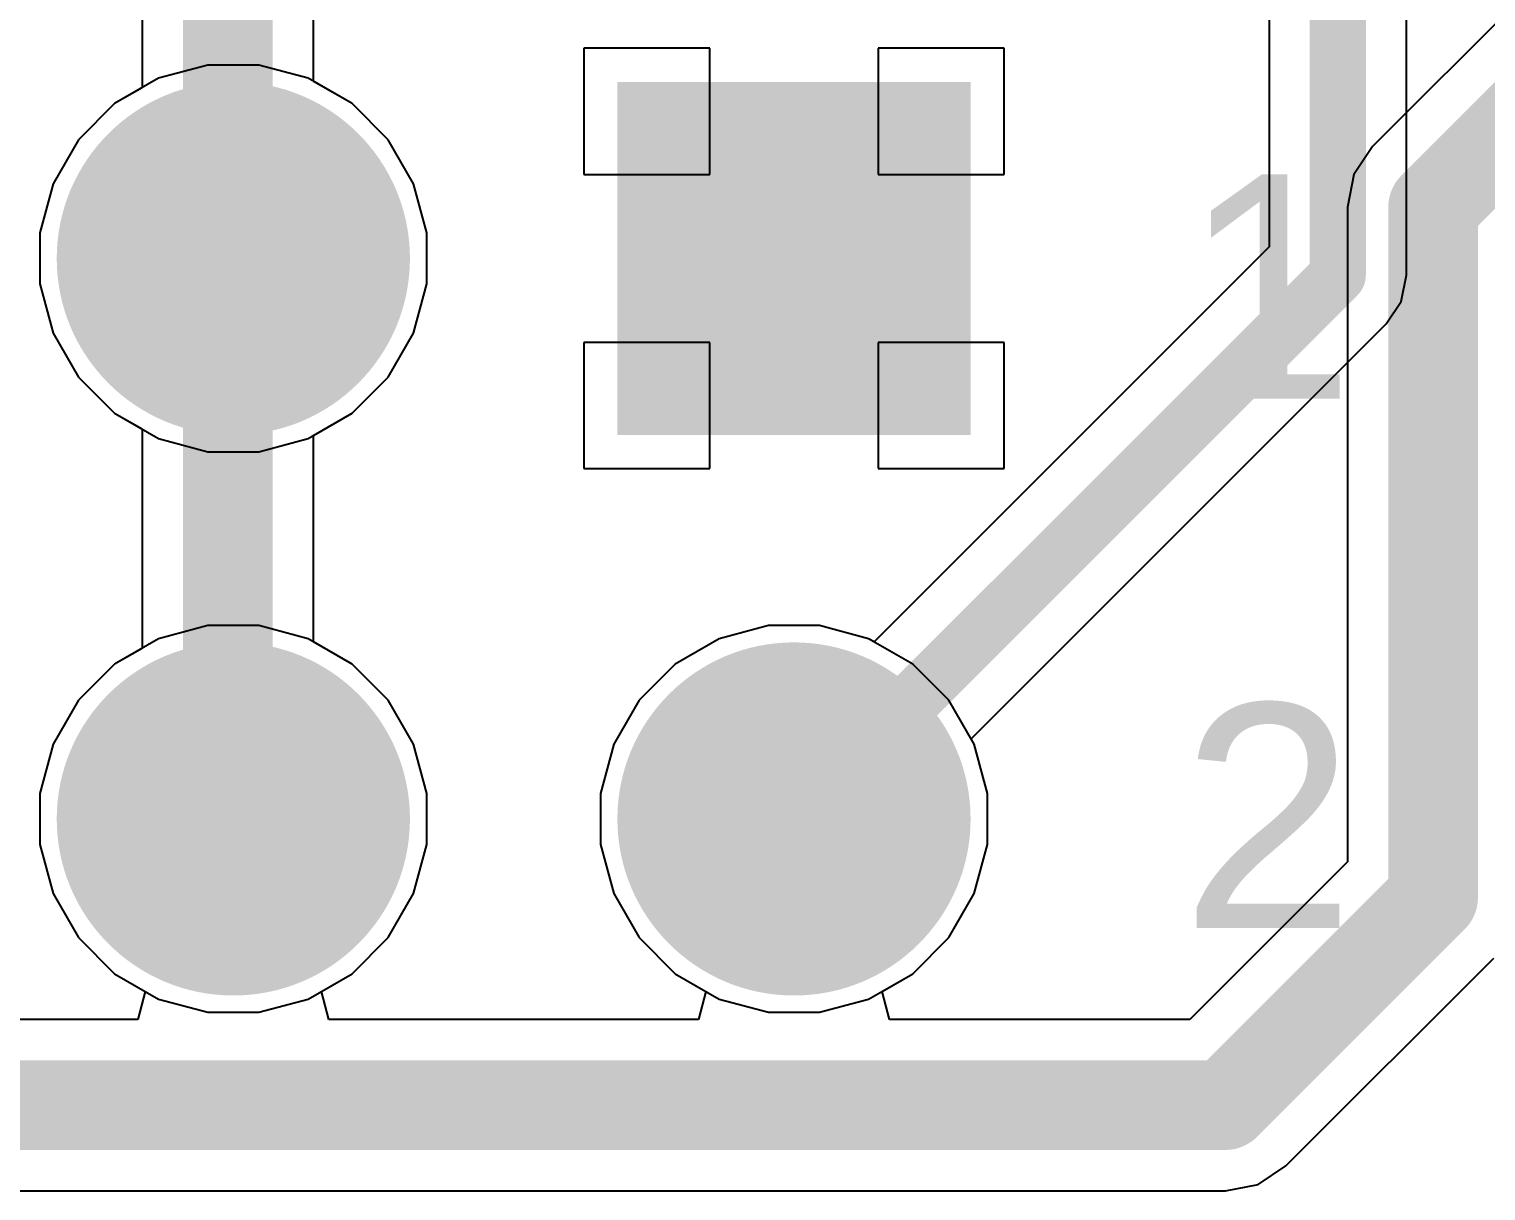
# Model space of a CAD drawing. Header units: inches. Extents: x -0.91 to 3.86, y -0.82 to 4.16.
# Drawn here: x 2.0896 to 2.3494, y 0.3336 to 0.5409 of the extents above; entities that cross this region are included whole.
import ezdxf

# ---------------------------------------------------------------- set-up
doc = ezdxf.new("R2010")
doc.units = ezdxf.units.IN
doc.header["$MEASUREMENT"] = 0
for name, color, linetype in [('Bottom Layer 1', 5, 'Continuous'), ('Bottom Solder', 6, 'Continuous'), ('GND+Signal', 16, 'Continuous'), ('Multi-Layer', 9, 'Continuous'), ('Pad Holes', 156, 'Continuous'), ('PWR+Signal', 76, 'Continuous'), ('Top Layer 1', 1, 'Continuous'), ('Top Overlay', 2, 'Continuous'), ('Top Solder', 216, 'Continuous')]:
    doc.layers.add(name, color=color, linetype=linetype)
doc.styles.add('Arial', font='', dxfattribs={"height": 0.2})
doc.styles.get('Arial').set_extended_font_data('Arial')

# ---------------------------------------------------------------- blocks, each defined once
blk = doc.blocks.new('N3314_5302RB_206')
at = {"layer": 'Bottom Layer 1'}
h = blk.add_hatch(color=5, dxfattribs=at)
edge = h.paths.add_edge_path()
edge.add_arc((0.2, 0.05), 0.0275, 0, 360)
blk.add_hatch(color=5, dxfattribs=at).paths.add_polyline_path([(0.3275, 0.0225), (0.2725, 0.0225), (0.2725, 0.0775), (0.3275, 0.0775)])
h = blk.add_hatch(color=5, dxfattribs=at)
edge = h.paths.add_edge_path()
edge.add_arc((0.2, -0.05), 0.0275, 0, 360)
h = blk.add_hatch(color=5, dxfattribs=at)
edge = h.paths.add_edge_path()
edge.add_arc((0.3, -0.05), 0.0275, 0, 360)
at = {"layer": 'Bottom Solder'}
h = blk.add_hatch(color=6, dxfattribs=at)
edge = h.paths.add_edge_path()
edge.add_arc((0.2, 0.05), 0.0315, 0, 360)
blk.add_hatch(color=6, dxfattribs=at).paths.add_polyline_path([(0.3315, 0.0185), (0.2685, 0.0185), (0.2685, 0.0815), (0.3315, 0.0815)])
h = blk.add_hatch(color=6, dxfattribs=at)
edge = h.paths.add_edge_path()
edge.add_arc((0.2, -0.05), 0.0315, 0, 360)
h = blk.add_hatch(color=6, dxfattribs=at)
edge = h.paths.add_edge_path()
edge.add_arc((0.3, -0.05), 0.0315, 0, 360)
at = {"layer": 'GND+Signal'}
h = blk.add_hatch(color=16, dxfattribs=at)
edge = h.paths.add_edge_path()
edge.add_arc((0.2, 0.05), 0.0275, 0, 360)
blk.add_hatch(color=16, dxfattribs=at).paths.add_polyline_path([(0.3275, 0.0225), (0.2725, 0.0225), (0.2725, 0.0775), (0.3275, 0.0775)])
h = blk.add_hatch(color=16, dxfattribs=at)
edge = h.paths.add_edge_path()
edge.add_arc((0.2, -0.05), 0.0275, 0, 360)
h = blk.add_hatch(color=16, dxfattribs=at)
edge = h.paths.add_edge_path()
edge.add_arc((0.3, -0.05), 0.0275, 0, 360)
at = {"layer": 'Multi-Layer'}
h = blk.add_hatch(color=9, dxfattribs=at)
edge = h.paths.add_edge_path()
edge.add_arc((0.2, 0.05), 0.0275, 0, 360)
blk.add_hatch(color=9, dxfattribs=at).paths.add_polyline_path([(0.3275, 0.0225), (0.2725, 0.0225), (0.2725, 0.0775), (0.3275, 0.0775)])
h = blk.add_hatch(color=9, dxfattribs=at)
edge = h.paths.add_edge_path()
edge.add_arc((0.2, -0.05), 0.0275, 0, 360)
h = blk.add_hatch(color=9, dxfattribs=at)
edge = h.paths.add_edge_path()
edge.add_arc((0.3, -0.05), 0.0275, 0, 360)
at = {"layer": 'Pad Holes'}
h = blk.add_hatch(color=7, dxfattribs=at)
edge = h.paths.add_edge_path()
edge.add_arc((0.2, 0.05), 0.0175, 0, 360)
h = blk.add_hatch(color=7, dxfattribs=at)
edge = h.paths.add_edge_path()
edge.add_arc((0.3, 0.05), 0.0175, 0, 360)
h = blk.add_hatch(color=7, dxfattribs=at)
edge = h.paths.add_edge_path()
edge.add_arc((0.2, -0.05), 0.0175, 0, 360)
h = blk.add_hatch(color=7, dxfattribs=at)
edge = h.paths.add_edge_path()
edge.add_arc((0.3, -0.05), 0.0175, 0, 360)
at = {"layer": 'PWR+Signal'}
h = blk.add_hatch(color=76, dxfattribs=at)
edge = h.paths.add_edge_path()
edge.add_arc((0.2, 0.05), 0.0275, 0, 360)
blk.add_hatch(color=76, dxfattribs=at).paths.add_polyline_path([(0.3275, 0.0225), (0.2725, 0.0225), (0.2725, 0.0775), (0.3275, 0.0775)])
h = blk.add_hatch(color=76, dxfattribs=at)
edge = h.paths.add_edge_path()
edge.add_arc((0.2, -0.05), 0.0275, 0, 360)
h = blk.add_hatch(color=76, dxfattribs=at)
edge = h.paths.add_edge_path()
edge.add_arc((0.3, -0.05), 0.0275, 0, 360)
at = {"layer": 'Top Layer 1'}
h = blk.add_hatch(color=1, dxfattribs=at)
edge = h.paths.add_edge_path()
edge.add_arc((0.2, 0.05), 0.0275, 0, 360)
blk.add_hatch(color=1, dxfattribs=at).paths.add_polyline_path([(0.3275, 0.0225), (0.2725, 0.0225), (0.2725, 0.0775), (0.3275, 0.0775)])
h = blk.add_hatch(color=1, dxfattribs=at)
edge = h.paths.add_edge_path()
edge.add_arc((0.2, -0.05), 0.0275, 0, 360)
h = blk.add_hatch(color=1, dxfattribs=at)
edge = h.paths.add_edge_path()
edge.add_arc((0.3, -0.05), 0.0275, 0, 360)
at = {"layer": 'Top Solder'}
h = blk.add_hatch(color=216, dxfattribs=at)
edge = h.paths.add_edge_path()
edge.add_arc((0.2, 0.05), 0.0315, 0, 360)
blk.add_hatch(color=216, dxfattribs=at).paths.add_polyline_path([(0.3315, 0.0185), (0.2685, 0.0185), (0.2685, 0.0815), (0.3315, 0.0815)])
h = blk.add_hatch(color=216, dxfattribs=at)
edge = h.paths.add_edge_path()
edge.add_arc((0.2, -0.05), 0.0315, 0, 360)
h = blk.add_hatch(color=216, dxfattribs=at)
edge = h.paths.add_edge_path()
edge.add_arc((0.3, -0.05), 0.0315, 0, 360)
at = {"layer": 'Top Overlay', "style": 'Arial'}
for s, p in [('1', (0.369, 0.025)), ('2', (0.369, -0.06945))]:
    blk.add_text(s, height=0.04, rotation=360, dxfattribs=at).set_placement(p)

msp = doc.modelspace()

# ---------------------------------------------------------------- linework, layer by layer
at = {"layer": 'Bottom Layer 1'}
for p, q in [((2.40605, 0.59681), (2.32919, 0.51995)), ((2.211, 0.5375), (2.1885, 0.5375)), ((2.1885, 0.5375), (2.1885, 0.515)), ((2.211, 0.515), (2.211, 0.5375)), ((2.2635, 0.5375), (2.241, 0.5375)), ((2.241, 0.5375), (2.241, 0.515)), ((2.2635, 0.515), (2.2635, 0.5375)), ((2.12146, 0.5345), (2.11268, 0.53215)), ((2.13054, 0.5345), (2.12146, 0.5345)), ((2.13932, 0.53215), (2.13054, 0.5345)), ((2.11268, 0.53215), (2.10482, 0.52761)), ((2.14718, 0.52761), (2.13932, 0.53215)), ((2.10482, 0.52761), (2.09839, 0.52118)), ((2.15361, 0.52118), (2.14718, 0.52761)), ((2.09839, 0.52118), (2.09385, 0.51332)), ((2.15815, 0.51332), (2.15361, 0.52118)), ((2.32919, 0.51995), (2.32587, 0.51499)), ((2.1885, 0.515), (2.211, 0.515)), ((2.241, 0.515), (2.2635, 0.515)), ((2.32587, 0.51499), (2.32471, 0.50914)), ((2.09385, 0.51332), (2.0915, 0.50454)), ((2.1605, 0.50454), (2.15815, 0.51332)), ((2.32471, 0.50914), (2.32471, 0.39234)), ((2.0915, 0.50454), (2.0915, 0.49546)), ((2.1605, 0.49546), (2.1605, 0.50454)), ((2.0915, 0.49546), (2.09385, 0.48668)), ((2.15815, 0.48668), (2.1605, 0.49546)), ((2.09385, 0.48668), (2.09839, 0.47882)), ((2.15361, 0.47882), (2.15815, 0.48668)), ((2.211, 0.485), (2.1885, 0.485)), ((2.1885, 0.485), (2.1885, 0.4625)), ((2.211, 0.4625), (2.211, 0.485)), ((2.2635, 0.485), (2.241, 0.485)), ((2.241, 0.485), (2.241, 0.4625)), ((2.2635, 0.4625), (2.2635, 0.485)), ((2.09839, 0.47882), (2.10482, 0.47239)), ((2.14718, 0.47239), (2.15361, 0.47882)), ((2.10482, 0.47239), (2.10971, 0.46957)), ((2.14029, 0.46842), (2.14718, 0.47239)), ((2.10971, 0.46957), (2.10971, 0.43043)), ((2.14029, 0.43158), (2.14029, 0.46842)), ((2.1885, 0.4625), (2.211, 0.4625)), ((2.241, 0.4625), (2.2635, 0.4625)), ((2.22146, 0.4345), (2.21268, 0.43215)), ((2.23054, 0.4345), (2.22146, 0.4345)), ((2.23932, 0.43215), (2.23054, 0.4345)), ((2.14718, 0.42761), (2.14029, 0.43158)), ((2.21268, 0.43215), (2.20482, 0.42761)), ((2.24718, 0.42761), (2.23932, 0.43215)), ((2.10971, 0.43043), (2.10482, 0.42761)), ((2.10482, 0.42761), (2.09839, 0.42118)), ((2.15361, 0.42118), (2.14718, 0.42761)), ((2.20482, 0.42761), (2.19839, 0.42118)), ((2.25361, 0.42118), (2.24718, 0.42761)), ((2.09839, 0.42118), (2.09385, 0.41332)), ((2.15815, 0.41332), (2.15361, 0.42118)), ((2.19839, 0.42118), (2.19385, 0.41332)), ((2.25815, 0.41332), (2.25361, 0.42118)), ((2.09385, 0.41332), (2.0915, 0.40454)), ((2.1605, 0.40454), (2.15815, 0.41332)), ((2.19385, 0.41332), (2.1915, 0.40454)), ((2.2605, 0.40454), (2.25815, 0.41332)), ((2.0915, 0.40454), (2.0915, 0.39546)), ((2.1605, 0.39546), (2.1605, 0.40454)), ((2.1915, 0.40454), (2.1915, 0.39546)), ((2.2605, 0.39546), (2.2605, 0.40454)), ((2.0915, 0.39546), (2.09385, 0.38668)), ((2.15815, 0.38668), (2.1605, 0.39546)), ((2.1915, 0.39546), (2.19385, 0.38668)), ((2.25815, 0.38668), (2.2605, 0.39546)), ((2.32471, 0.39234), (2.29661, 0.36423)), ((2.09385, 0.38668), (2.09839, 0.37882)), ((2.15361, 0.37882), (2.15815, 0.38668)), ((2.19385, 0.38668), (2.19839, 0.37882)), ((2.25361, 0.37882), (2.25815, 0.38668)), ((2.09839, 0.37882), (2.10482, 0.37239)), ((2.14718, 0.37239), (2.15361, 0.37882)), ((2.19839, 0.37882), (2.20482, 0.37239)), ((2.24718, 0.37239), (2.25361, 0.37882)), ((2.31375, 0.33813), (2.35082, 0.37519)), ((2.10482, 0.37239), (2.11029, 0.36923)), ((2.14171, 0.36923), (2.14718, 0.37239)), ((2.20482, 0.37239), (2.21029, 0.36923)), ((2.24171, 0.36923), (2.24718, 0.37239)), ((2.11029, 0.36923), (2.10895, 0.36423)), ((2.14305, 0.36423), (2.14171, 0.36923)), ((2.21029, 0.36923), (2.20895, 0.36423)), ((2.24305, 0.36423), (2.24171, 0.36923)), ((2.10895, 0.36423), (2.04305, 0.36423)), ((2.20895, 0.36423), (2.14305, 0.36423)), ((2.29661, 0.36423), (2.24305, 0.36423)), ((2.30879, 0.33481), (2.31375, 0.33813)), ((1.77706, 0.33365), (2.30294, 0.33365)), ((2.30294, 0.33365), (2.30879, 0.33481))]:
    msp.add_line(p, q, dxfattribs=at)
for points in [[(2.34, 0.50914, 0.016, 0.016, 0), (2.41686, 0.586, 0.016, 0.016, 0)], [(2.34, 0.386, 0.016, 0.016, 0), (2.34, 0.50914, 0.016, 0.016, 0)], [(2.125, 0.4, 0.016, 0.016, 0), (2.125, 0.5, 0.016, 0.016, 0)], [(2.30294, 0.34894, 0.016, 0.016, 0), (2.34, 0.386, 0.016, 0.016, 0)], [(1.77706, 0.34894, 0.016, 0.016, 0), (2.30294, 0.34894, 0.016, 0.016, 0)]]:
    msp.add_lwpolyline(points, format="xyseb", dxfattribs=at)
for points in [[(2.336, 0.50914, 0.008, 0.008, 1), (2.344, 0.50914, 0.008, 0.008, 1)], [(2.336, 0.50914, 0.008, 0.008, 1), (2.344, 0.50914, 0.008, 0.008, 1)], [(2.121, 0.5, 0.008, 0.008, 1), (2.129, 0.5, 0.008, 0.008, 1)], [(2.121, 0.4, 0.008, 0.008, 1), (2.129, 0.4, 0.008, 0.008, 1)], [(2.336, 0.386, 0.008, 0.008, 1), (2.344, 0.386, 0.008, 0.008, 1)], [(2.336, 0.386, 0.008, 0.008, 1), (2.344, 0.386, 0.008, 0.008, 1)], [(2.29894, 0.34894, 0.008, 0.008, 1), (2.30694, 0.34894, 0.008, 0.008, 1)], [(2.29894, 0.34894, 0.008, 0.008, 1), (2.30694, 0.34894, 0.008, 0.008, 1)]]:
    msp.add_lwpolyline(points, format="xyseb", close=True, dxfattribs=at)
at = {"layer": 'GND+Signal'}
for p, q in [((2.211, 0.5375), (2.1885, 0.5375)), ((2.1885, 0.5375), (2.1885, 0.515)), ((2.211, 0.515), (2.211, 0.5375)), ((2.2635, 0.5375), (2.241, 0.5375)), ((2.241, 0.5375), (2.241, 0.515)), ((2.2635, 0.515), (2.2635, 0.5375)), ((2.12146, 0.5345), (2.11268, 0.53215)), ((2.13054, 0.5345), (2.12146, 0.5345)), ((2.13932, 0.53215), (2.13054, 0.5345)), ((2.11268, 0.53215), (2.10482, 0.52761)), ((2.14718, 0.52761), (2.13932, 0.53215)), ((2.10482, 0.52761), (2.09839, 0.52118)), ((2.15361, 0.52118), (2.14718, 0.52761)), ((2.09839, 0.52118), (2.09385, 0.51332)), ((2.15815, 0.51332), (2.15361, 0.52118)), ((2.1885, 0.515), (2.211, 0.515)), ((2.241, 0.515), (2.2635, 0.515)), ((2.09385, 0.51332), (2.0915, 0.50454)), ((2.1605, 0.50454), (2.15815, 0.51332)), ((2.0915, 0.50454), (2.0915, 0.49546)), ((2.1605, 0.49546), (2.1605, 0.50454)), ((2.0915, 0.49546), (2.09385, 0.48668)), ((2.15815, 0.48668), (2.1605, 0.49546)), ((2.09385, 0.48668), (2.09839, 0.47882)), ((2.15361, 0.47882), (2.15815, 0.48668)), ((2.211, 0.485), (2.1885, 0.485)), ((2.1885, 0.485), (2.1885, 0.4625)), ((2.211, 0.4625), (2.211, 0.485)), ((2.2635, 0.485), (2.241, 0.485)), ((2.241, 0.485), (2.241, 0.4625)), ((2.2635, 0.4625), (2.2635, 0.485)), ((2.09839, 0.47882), (2.10482, 0.47239)), ((2.14718, 0.47239), (2.15361, 0.47882)), ((2.10482, 0.47239), (2.11268, 0.46785)), ((2.13932, 0.46785), (2.14718, 0.47239)), ((2.11268, 0.46785), (2.12146, 0.4655)), ((2.13054, 0.4655), (2.13932, 0.46785)), ((2.12146, 0.4655), (2.13054, 0.4655)), ((2.1885, 0.4625), (2.211, 0.4625)), ((2.241, 0.4625), (2.2635, 0.4625)), ((2.12146, 0.4345), (2.11268, 0.43215)), ((2.13054, 0.4345), (2.12146, 0.4345)), ((2.13932, 0.43215), (2.13054, 0.4345)), ((2.22146, 0.4345), (2.21268, 0.43215)), ((2.23054, 0.4345), (2.22146, 0.4345)), ((2.23932, 0.43215), (2.23054, 0.4345)), ((2.11268, 0.43215), (2.10482, 0.42761)), ((2.14718, 0.42761), (2.13932, 0.43215)), ((2.21268, 0.43215), (2.20482, 0.42761)), ((2.24718, 0.42761), (2.23932, 0.43215)), ((2.10482, 0.42761), (2.09839, 0.42118)), ((2.15361, 0.42118), (2.14718, 0.42761)), ((2.20482, 0.42761), (2.19839, 0.42118)), ((2.25361, 0.42118), (2.24718, 0.42761)), ((2.09839, 0.42118), (2.09385, 0.41332)), ((2.15815, 0.41332), (2.15361, 0.42118)), ((2.19839, 0.42118), (2.19385, 0.41332)), ((2.25815, 0.41332), (2.25361, 0.42118)), ((2.09385, 0.41332), (2.0915, 0.40454)), ((2.1605, 0.40454), (2.15815, 0.41332)), ((2.19385, 0.41332), (2.1915, 0.40454)), ((2.2605, 0.40454), (2.25815, 0.41332)), ((2.0915, 0.40454), (2.0915, 0.39546)), ((2.1605, 0.39546), (2.1605, 0.40454)), ((2.1915, 0.40454), (2.1915, 0.39546)), ((2.2605, 0.39546), (2.2605, 0.40454)), ((2.0915, 0.39546), (2.09385, 0.38668)), ((2.15815, 0.38668), (2.1605, 0.39546)), ((2.1915, 0.39546), (2.19385, 0.38668)), ((2.25815, 0.38668), (2.2605, 0.39546)), ((2.09385, 0.38668), (2.09839, 0.37882)), ((2.15361, 0.37882), (2.15815, 0.38668)), ((2.19385, 0.38668), (2.19839, 0.37882)), ((2.25361, 0.37882), (2.25815, 0.38668)), ((2.09839, 0.37882), (2.10482, 0.37239)), ((2.14718, 0.37239), (2.15361, 0.37882)), ((2.19839, 0.37882), (2.20482, 0.37239)), ((2.24718, 0.37239), (2.25361, 0.37882)), ((2.10482, 0.37239), (2.11268, 0.36785)), ((2.13932, 0.36785), (2.14718, 0.37239)), ((2.20482, 0.37239), (2.21268, 0.36785)), ((2.23932, 0.36785), (2.24718, 0.37239)), ((2.11268, 0.36785), (2.12146, 0.3655)), ((2.13054, 0.3655), (2.13932, 0.36785)), ((2.21268, 0.36785), (2.22146, 0.3655)), ((2.23054, 0.3655), (2.23932, 0.36785)), ((2.12146, 0.3655), (2.13054, 0.3655)), ((2.22146, 0.3655), (2.23054, 0.3655))]:
    msp.add_line(p, q, dxfattribs=at)
at = {"layer": 'PWR+Signal'}
for p, q in [((2.14029, 0.53158), (2.14029, 0.56163)), ((2.10971, 0.55765), (2.10971, 0.53043)), ((2.211, 0.5375), (2.1885, 0.5375)), ((2.1885, 0.5375), (2.1885, 0.515)), ((2.211, 0.515), (2.211, 0.5375)), ((2.2635, 0.5375), (2.241, 0.5375)), ((2.241, 0.5375), (2.241, 0.515)), ((2.2635, 0.515), (2.2635, 0.5375)), ((2.10971, 0.53043), (2.10482, 0.52761)), ((2.14718, 0.52761), (2.14029, 0.53158)), ((2.10482, 0.52761), (2.09839, 0.52118)), ((2.15361, 0.52118), (2.14718, 0.52761)), ((2.09839, 0.52118), (2.09385, 0.51332)), ((2.15815, 0.51332), (2.15361, 0.52118)), ((2.1885, 0.515), (2.211, 0.515)), ((2.241, 0.515), (2.2635, 0.515)), ((2.09385, 0.51332), (2.0915, 0.50454)), ((2.1605, 0.50454), (2.15815, 0.51332)), ((2.0915, 0.50454), (2.0915, 0.49546)), ((2.1605, 0.49546), (2.1605, 0.50454)), ((2.0915, 0.49546), (2.09385, 0.48668)), ((2.15815, 0.48668), (2.1605, 0.49546)), ((2.09385, 0.48668), (2.09839, 0.47882)), ((2.15361, 0.47882), (2.15815, 0.48668)), ((2.211, 0.485), (2.1885, 0.485)), ((2.1885, 0.485), (2.1885, 0.4625)), ((2.211, 0.4625), (2.211, 0.485)), ((2.2635, 0.485), (2.241, 0.485)), ((2.241, 0.485), (2.241, 0.4625)), ((2.2635, 0.4625), (2.2635, 0.485)), ((2.09839, 0.47882), (2.10482, 0.47239)), ((2.14718, 0.47239), (2.15361, 0.47882)), ((2.10482, 0.47239), (2.11268, 0.46785)), ((2.13932, 0.46785), (2.14718, 0.47239)), ((2.11268, 0.46785), (2.12146, 0.4655)), ((2.13054, 0.4655), (2.13932, 0.46785)), ((2.12146, 0.4655), (2.13054, 0.4655)), ((2.1885, 0.4625), (2.211, 0.4625)), ((2.241, 0.4625), (2.2635, 0.4625)), ((2.12146, 0.4345), (2.11268, 0.43215)), ((2.13054, 0.4345), (2.12146, 0.4345)), ((2.13932, 0.43215), (2.13054, 0.4345)), ((2.22146, 0.4345), (2.21268, 0.43215)), ((2.23054, 0.4345), (2.22146, 0.4345)), ((2.23932, 0.43215), (2.23054, 0.4345)), ((2.11268, 0.43215), (2.10482, 0.42761)), ((2.14718, 0.42761), (2.13932, 0.43215)), ((2.21268, 0.43215), (2.20482, 0.42761)), ((2.24718, 0.42761), (2.23932, 0.43215)), ((2.10482, 0.42761), (2.09839, 0.42118)), ((2.15361, 0.42118), (2.14718, 0.42761)), ((2.20482, 0.42761), (2.19839, 0.42118)), ((2.25361, 0.42118), (2.24718, 0.42761)), ((2.09839, 0.42118), (2.09385, 0.41332)), ((2.15815, 0.41332), (2.15361, 0.42118)), ((2.19839, 0.42118), (2.19385, 0.41332)), ((2.25815, 0.41332), (2.25361, 0.42118)), ((2.09385, 0.41332), (2.0915, 0.40454)), ((2.1605, 0.40454), (2.15815, 0.41332)), ((2.19385, 0.41332), (2.1915, 0.40454)), ((2.2605, 0.40454), (2.25815, 0.41332)), ((2.0915, 0.40454), (2.0915, 0.39546)), ((2.1605, 0.39546), (2.1605, 0.40454)), ((2.1915, 0.40454), (2.1915, 0.39546)), ((2.2605, 0.39546), (2.2605, 0.40454)), ((2.0915, 0.39546), (2.09385, 0.38668)), ((2.15815, 0.38668), (2.1605, 0.39546)), ((2.1915, 0.39546), (2.19385, 0.38668)), ((2.25815, 0.38668), (2.2605, 0.39546)), ((2.09385, 0.38668), (2.09839, 0.37882)), ((2.15361, 0.37882), (2.15815, 0.38668)), ((2.19385, 0.38668), (2.19839, 0.37882)), ((2.25361, 0.37882), (2.25815, 0.38668)), ((2.09839, 0.37882), (2.10482, 0.37239)), ((2.14718, 0.37239), (2.15361, 0.37882)), ((2.19839, 0.37882), (2.20482, 0.37239)), ((2.24718, 0.37239), (2.25361, 0.37882)), ((2.10482, 0.37239), (2.11268, 0.36785)), ((2.13932, 0.36785), (2.14718, 0.37239)), ((2.20482, 0.37239), (2.21268, 0.36785)), ((2.23932, 0.36785), (2.24718, 0.37239)), ((2.11268, 0.36785), (2.12146, 0.3655)), ((2.13054, 0.3655), (2.13932, 0.36785)), ((2.21268, 0.36785), (2.22146, 0.3655)), ((2.23054, 0.3655), (2.23932, 0.36785)), ((2.12146, 0.3655), (2.13054, 0.3655)), ((2.22146, 0.3655), (2.23054, 0.3655))]:
    msp.add_line(p, q, dxfattribs=at)
msp.add_lwpolyline([(2.125, 0.5, 0.016, 0.016, 0), (2.125, 0.57294, 0.016, 0.016, 0)], format="xyseb", dxfattribs=at)
msp.add_lwpolyline([(2.121, 0.5, 0.008, 0.008, 1), (2.129, 0.5, 0.008, 0.008, 1)], format="xyseb", close=True, dxfattribs=at)
at = {"layer": 'Top Layer 1'}
for p, q in [((2.33524, 0.497), (2.33524, 0.71564)), ((2.31077, 0.7068), (2.31077, 0.50207)), ((2.211, 0.5375), (2.1885, 0.5375)), ((2.1885, 0.5375), (2.1885, 0.515)), ((2.211, 0.515), (2.211, 0.5375)), ((2.2635, 0.5375), (2.241, 0.5375)), ((2.241, 0.5375), (2.241, 0.515)), ((2.2635, 0.515), (2.2635, 0.5375)), ((2.12146, 0.5345), (2.11268, 0.53215)), ((2.13054, 0.5345), (2.12146, 0.5345)), ((2.13932, 0.53215), (2.13054, 0.5345)), ((2.11268, 0.53215), (2.10482, 0.52761)), ((2.14718, 0.52761), (2.13932, 0.53215)), ((2.10482, 0.52761), (2.09839, 0.52118)), ((2.15361, 0.52118), (2.14718, 0.52761)), ((2.09839, 0.52118), (2.09385, 0.51332)), ((2.15815, 0.51332), (2.15361, 0.52118)), ((2.1885, 0.515), (2.211, 0.515)), ((2.241, 0.515), (2.2635, 0.515)), ((2.09385, 0.51332), (2.0915, 0.50454)), ((2.1605, 0.50454), (2.15815, 0.51332)), ((2.0915, 0.50454), (2.0915, 0.49546)), ((2.1605, 0.49546), (2.1605, 0.50454)), ((2.31077, 0.50207), (2.24029, 0.43159)), ((2.3343, 0.49232), (2.33524, 0.497)), ((2.0915, 0.49546), (2.09385, 0.48668)), ((2.15815, 0.48668), (2.1605, 0.49546)), ((2.33165, 0.48835), (2.3343, 0.49232)), ((2.09385, 0.48668), (2.09839, 0.47882)), ((2.15361, 0.47882), (2.15815, 0.48668)), ((2.25759, 0.41429), (2.33165, 0.48835)), ((2.211, 0.485), (2.1885, 0.485)), ((2.1885, 0.485), (2.1885, 0.4625)), ((2.211, 0.4625), (2.211, 0.485)), ((2.2635, 0.485), (2.241, 0.485)), ((2.241, 0.485), (2.241, 0.4625)), ((2.2635, 0.4625), (2.2635, 0.485)), ((2.09839, 0.47882), (2.10482, 0.47239)), ((2.14718, 0.47239), (2.15361, 0.47882)), ((2.10482, 0.47239), (2.11268, 0.46785)), ((2.13932, 0.46785), (2.14718, 0.47239)), ((2.11268, 0.46785), (2.12146, 0.4655)), ((2.13054, 0.4655), (2.13932, 0.46785)), ((2.12146, 0.4655), (2.13054, 0.4655)), ((2.1885, 0.4625), (2.211, 0.4625)), ((2.241, 0.4625), (2.2635, 0.4625)), ((2.12146, 0.4345), (2.11268, 0.43215)), ((2.13054, 0.4345), (2.12146, 0.4345)), ((2.13932, 0.43215), (2.13054, 0.4345)), ((2.22146, 0.4345), (2.21268, 0.43215)), ((2.23054, 0.4345), (2.22146, 0.4345)), ((2.23932, 0.43215), (2.23054, 0.4345)), ((2.11268, 0.43215), (2.10482, 0.42761)), ((2.14718, 0.42761), (2.13932, 0.43215)), ((2.21268, 0.43215), (2.20482, 0.42761)), ((2.24029, 0.43159), (2.23932, 0.43215)), ((2.10482, 0.42761), (2.09839, 0.42118)), ((2.15361, 0.42118), (2.14718, 0.42761)), ((2.20482, 0.42761), (2.19839, 0.42118)), ((2.09839, 0.42118), (2.09385, 0.41332)), ((2.15815, 0.41332), (2.15361, 0.42118)), ((2.19839, 0.42118), (2.19385, 0.41332)), ((2.09385, 0.41332), (2.0915, 0.40454)), ((2.1605, 0.40454), (2.15815, 0.41332)), ((2.19385, 0.41332), (2.1915, 0.40454)), ((2.25815, 0.41332), (2.25759, 0.41429)), ((2.2605, 0.40454), (2.25815, 0.41332)), ((2.0915, 0.40454), (2.0915, 0.39546)), ((2.1605, 0.39546), (2.1605, 0.40454)), ((2.1915, 0.40454), (2.1915, 0.39546)), ((2.2605, 0.39546), (2.2605, 0.40454)), ((2.0915, 0.39546), (2.09385, 0.38668)), ((2.15815, 0.38668), (2.1605, 0.39546)), ((2.1915, 0.39546), (2.19385, 0.38668)), ((2.25815, 0.38668), (2.2605, 0.39546)), ((2.09385, 0.38668), (2.09839, 0.37882)), ((2.15361, 0.37882), (2.15815, 0.38668)), ((2.19385, 0.38668), (2.19839, 0.37882)), ((2.25361, 0.37882), (2.25815, 0.38668)), ((2.09839, 0.37882), (2.10482, 0.37239)), ((2.14718, 0.37239), (2.15361, 0.37882)), ((2.19839, 0.37882), (2.20482, 0.37239)), ((2.24718, 0.37239), (2.25361, 0.37882)), ((2.10482, 0.37239), (2.11268, 0.36785)), ((2.13932, 0.36785), (2.14718, 0.37239)), ((2.20482, 0.37239), (2.21268, 0.36785)), ((2.23932, 0.36785), (2.24718, 0.37239)), ((2.11268, 0.36785), (2.12146, 0.3655)), ((2.13054, 0.3655), (2.13932, 0.36785)), ((2.21268, 0.36785), (2.22146, 0.3655)), ((2.23054, 0.3655), (2.23932, 0.36785)), ((2.12146, 0.3655), (2.13054, 0.3655)), ((2.22146, 0.3655), (2.23054, 0.3655))]:
    msp.add_line(p, q, dxfattribs=at)
for points in [[(2.323, 0.497, 0.01, 0.01, 0), (2.323, 0.947, 0.01, 0.01, 0)], [(2.226, 0.4, 0.01, 0.01, 0), (2.323, 0.497, 0.01, 0.01, 0)]]:
    msp.add_lwpolyline(points, format="xyseb", dxfattribs=at)
for points in [[(2.3205, 0.497, 0.005, 0.005, 1), (2.3255, 0.497, 0.005, 0.005, 1)], [(2.3205, 0.497, 0.005, 0.005, 1), (2.3255, 0.497, 0.005, 0.005, 1)], [(2.2235, 0.4, 0.005, 0.005, 1), (2.2285, 0.4, 0.005, 0.005, 1)]]:
    msp.add_lwpolyline(points, format="xyseb", close=True, dxfattribs=at)

# ---------------------------------------------------------------- block references
msp.add_blockref('N3314_5302RB_206', (1.926, 0.45))

doc.saveas('drawing.dxf')
